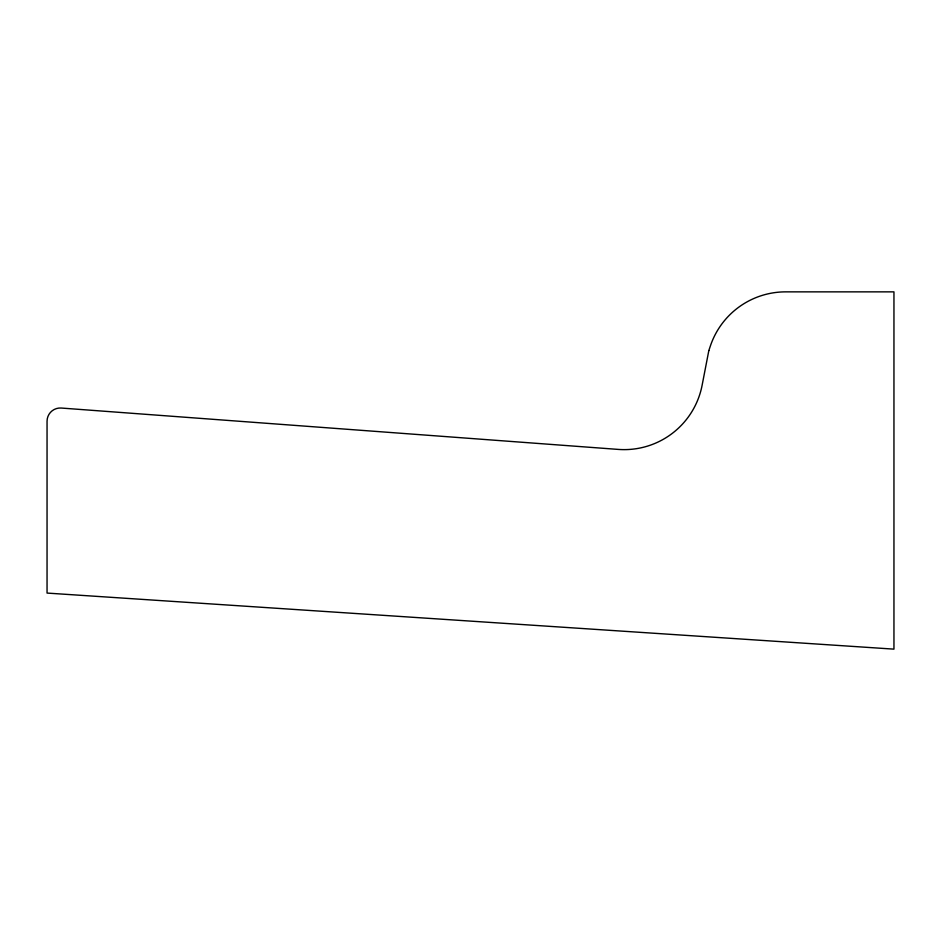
<?xml version="1.0" encoding="UTF-8"?>
<svg xmlns="http://www.w3.org/2000/svg" width="941" height="941" viewBox="0 0 941 941"><rect width="100%" height="100%" fill="white"/><g stroke="black" fill="none" stroke-linecap="round" stroke-linejoin="round"><path stroke-width="1.41" d="M708.82 350.617L702.104 385.316A79.397 79.397 0 0 1 618.272 449.41L61.259 408.041A13.233 13.233 0 0 0 47.05 421.239L47.05 593.077L893.95 649.137L893.95 291.863L785.629 291.863A79.397 79.397 0 0 0 710.314 346.147L708.82 350.617"/></g></svg>
